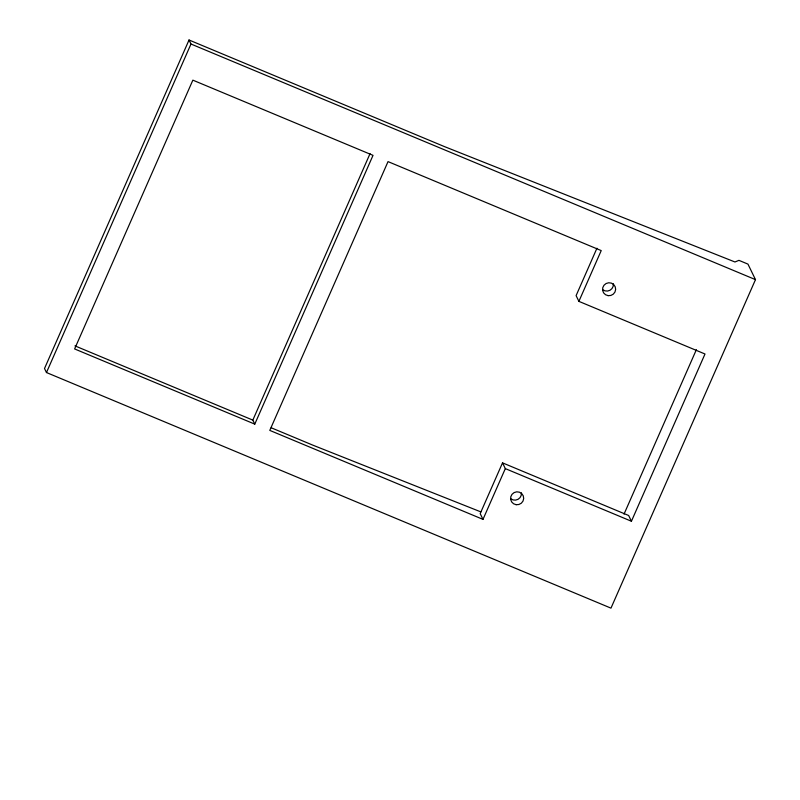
<?xml version="1.0" encoding="UTF-8"?>
<svg xmlns="http://www.w3.org/2000/svg" width="800" height="800" viewBox="0 0 800 800"><rect width="100%" height="100%" fill="white"/><g stroke="black" fill="none" stroke-linecap="round" stroke-linejoin="round"><path stroke-width="1.2" d="M189.03 40L44.51 368.51L46.47 372.54L610.97 608.14L755.49 279.63L747.95 264.11L738.94 260.35L734.95 261.98L444.25 146.52L189.03 40L190.98 44.02L755.49 279.63M46.47 372.54L190.98 44.02M254.78 424.13L74.62 348.94L192.86 80.15L373.02 155.35L254.78 424.13L252.83 420.11L370.06 153.61M502.53 462.86L480.19 513.63L482.99 519.38L505.32 468.61L502.53 462.86L628.64 515.49L631.43 521.24L705 354L578.89 301.36L576.1 295.62L596.94 248.23M578.89 301.36L601.22 250.59L388.03 161.61L269.79 430.4L482.99 519.38M624.03 514.13L696.37 349.69M480.81 511.87L312.88 445.17L271.22 427.78M505.32 468.61L631.43 521.24M74.96 345.87L252.83 420.11M521.42 492.87A6.58 6.45 -25.9 0 1 510.82 498.81M613.38 283.82A6.58 6.45 -25.9 0 1 602.78 289.75M516.16 504.7A6.58 6.45 -25.9 0 0 523.25 495.83A6.58 6.45 -25.9 0 0 512.02 494.32A6.58 6.45 -25.9 0 0 516.16 504.7M608.12 295.65A6.58 6.45 -25.9 0 0 615.21 286.78A6.58 6.45 -25.9 0 0 603.98 285.26A6.58 6.45 -25.9 0 0 608.12 295.65"/></g></svg>
